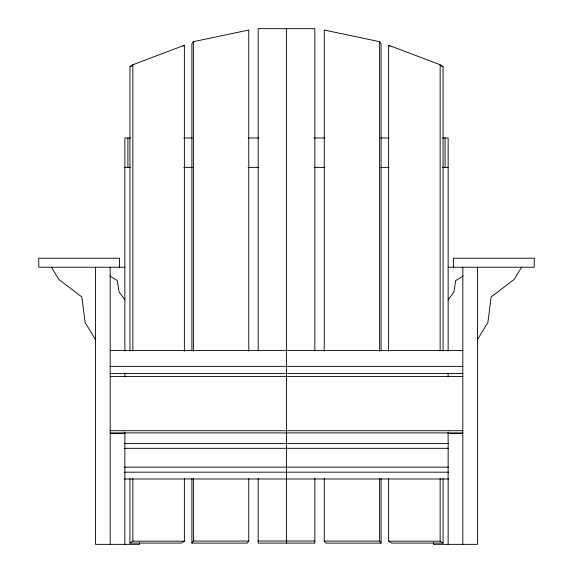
<?xml version="1.0" encoding="UTF-8"?>
<svg xmlns="http://www.w3.org/2000/svg" width="573" height="573" viewBox="0 0 573 573"><rect width="100%" height="100%" fill="white"/><g stroke="black" fill="none" stroke-linecap="round" stroke-linejoin="round"><path stroke-width="0.86" d="M477.51 339.524L487.874 322.535L491.154 296.943L514.153 279.431L521.595 267.233M248.754 351.321L248.754 30.025L193.395 41.686L191.898 43.727L191.898 350.69M248.754 478.412L248.754 541.062L247.264 543.104L191.898 543.104L193.395 541.062L193.395 478.412M448.129 299.765L453.88 292.123L455.707 280.605L463.22 275.971M129.928 350.898L129.928 66.661L132.857 64.749L184.384 45.246L184.384 351.392M182.916 46.198L184.384 45.246M129.928 478.72L129.928 543.075L132.857 541.163L184.384 541.163L184.384 478.498M184.384 541.163L181.455 543.075L129.928 543.075M129.928 66.661L132.42 65.716M130.558 137.986L124.871 137.986L124.871 351.013M183.826 137.986L192.37 137.986M248.13 137.986L258.896 137.986M314.104 137.986L324.87 137.986M380.63 137.986L389.174 137.986M442.442 137.986L448.129 137.986L448.129 351.013M124.871 167.373L130.558 167.373M183.826 167.373L192.37 167.373M248.13 167.373L258.896 167.373M314.104 167.373L324.87 167.373M380.63 167.373L389.174 167.373M442.442 167.373L448.129 167.373M124.871 267.233L38.742 267.233L38.742 258.201L119.556 258.201L119.556 267.233M448.129 267.233L534.258 267.233L534.258 258.201L453.444 258.201L453.444 267.233M110.181 350.475L462.819 350.475M110.181 366.376L462.819 366.376M110.181 373.446L462.819 373.446M110.181 376.511L462.819 376.511M110.181 430.71L462.819 430.71M110.181 432.901L462.819 432.901M110.181 433.596L124.871 433.596M448.129 433.596L462.819 433.596M124.499 443.488L448.501 443.488M124.499 448.322L448.501 448.322M124.499 467.131L448.501 467.131M124.499 472.173L448.501 472.173M124.499 478.985L448.501 478.985M258.165 541.027L314.835 541.027M193.395 541.062L248.754 541.062M324.246 541.062L379.605 541.062L381.102 543.104L325.736 543.104L324.246 541.062L324.246 478.412M388.616 478.498L388.616 541.163L440.143 541.163L443.072 543.075L443.072 478.72M443.072 543.075L391.545 543.075L388.616 541.163M381.102 350.69L381.102 43.727L379.605 41.686L324.246 30.025L324.246 351.321M388.616 351.392L388.616 45.246L440.143 64.749L443.072 66.661L443.072 350.898M440.58 65.716L443.072 66.661M109.78 275.971L117.293 280.605L119.12 292.123L124.871 299.765M388.616 45.246L390.084 46.198M51.405 267.233L58.847 279.431L81.846 296.943L85.126 322.535L95.49 339.524M477.51 267.233L477.51 544.35L433.432 544.35L433.432 542.559M462.819 267.233L462.819 544.35M448.129 373.259L448.129 376.991M448.129 432.042L448.129 544.35M445.092 137.986L445.092 167.373M440.143 64.749L440.143 350.776M440.143 478.591L440.143 541.163M381.102 478.67L381.102 543.104M379.605 41.686L379.605 351.335M379.605 478.412L379.605 541.062M314.835 350.862L314.835 28.65L258.165 28.65L258.165 350.862M314.835 478.434L314.835 543.111L258.165 543.111L258.165 478.434M286.5 28.65L286.5 543.111M193.395 41.686L193.395 351.335M191.898 478.67L191.898 543.104M139.568 542.559L139.568 544.35L95.49 544.35L95.49 267.233M132.857 64.749L132.857 350.776M132.857 478.591L132.857 541.163M127.908 137.986L127.908 167.373M124.871 373.259L124.871 376.991M124.871 432.042L124.871 544.35M110.181 267.233L110.181 544.35"/></g></svg>
